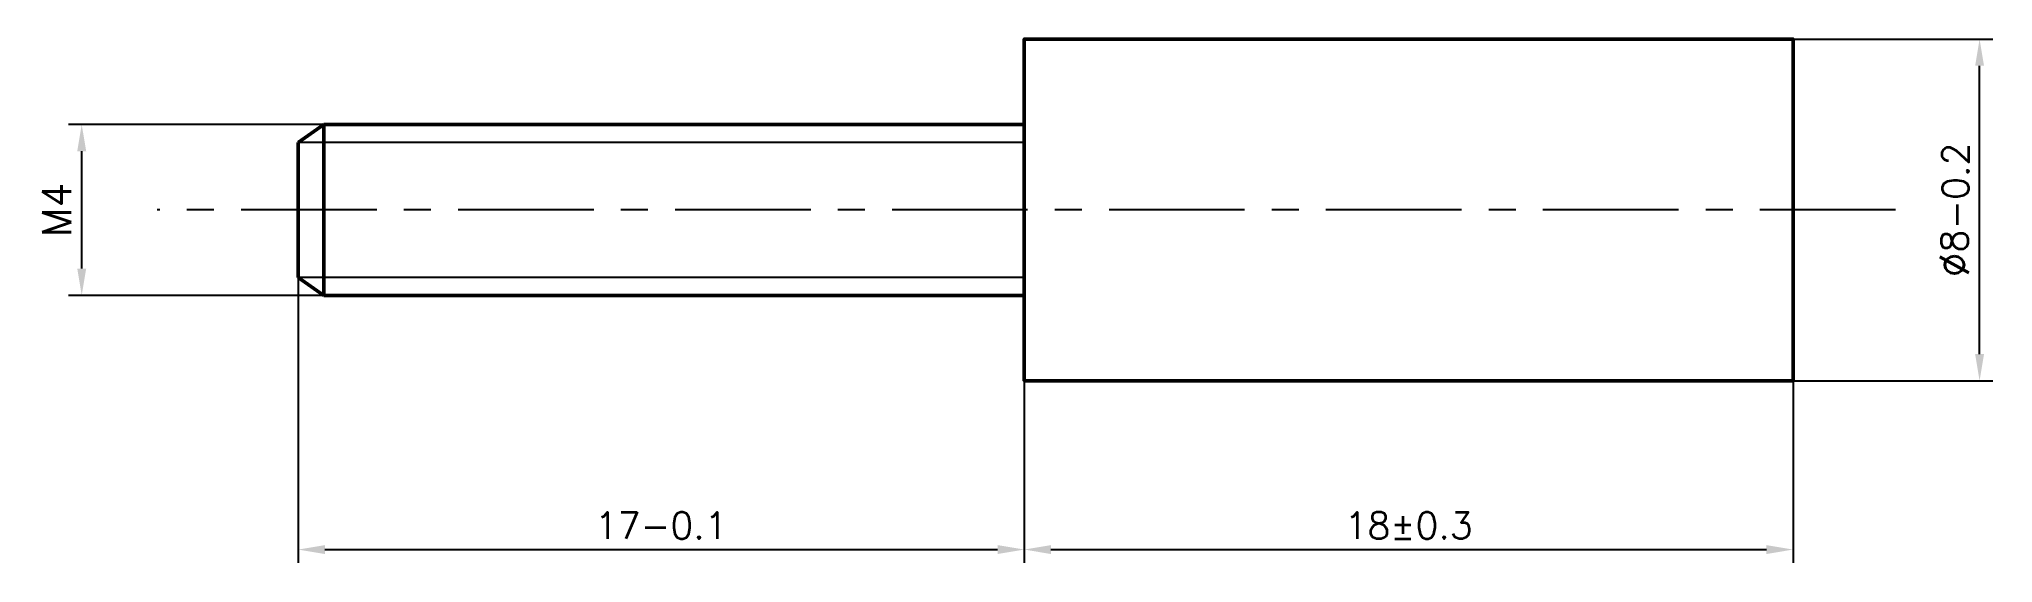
# Model space of a CAD drawing. Header units: millimetres. Extents: x 149 to 194.8, y 215.8 to 228.
import ezdxf

# ---------------------------------------------------------------- set-up
doc = ezdxf.new("R2010")
doc.units = ezdxf.units.MM
doc.header["$LTSCALE"] = 0.5
doc.header["$PDMODE"] = 33
doc.header["$PDSIZE"] = 1
doc.linetypes.add('CENTER', pattern=[50.8, 31.75, -6.35, 6.35, -6.35])
doc.layers.add('BOL', color=7, linetype='Continuous', lineweight=50)
for name, color, linetype in [('CEN', 1, 'CENTER'), ('DIM', 5, 'Continuous'), ('THIN', 8, 'Continuous')]:
    doc.layers.add(name, color=color, linetype=linetype)
doc.styles.add('DIM', font='simplex.shx')
doc.dimstyles.new('ISO', dxfattribs={"dimscale": 0, "dimtxt": 2.5, "dimasz": 2.5, "dimexe": 1.25, "dimexo": 0, "dimgap": 1, "dimtad": 1, "dimtoh": 1, "dimtxsty": 'DIM', "dimcen": 2.5, "dimadec": 0, "dimazin": 0, "dimtfac": 1, "dimtmove": 0, "dimatfit": 3, "dimfxl": 1, "dimtolj": 1, "dimarcsym": 0})

# ---------------------------------------------------------------- blocks, each defined once
blk = doc.blocks.new('*D14')
at = {"layer": 'Defpoints', "color": 0, "transparency": 16777216}
for p in [(190.113, 228.033), (194.479, 228.033), (190.113, 220.033)]:
    blk.add_point(p, dxfattribs=at)
at = {"layer": 'DIM', "color": 0, "lineweight": -2, "transparency": 16777216}
for p, q in [((190.113, 228.033), (194.791, 228.033)), ((194.479, 220.658), (194.479, 227.408)), ((190.113, 220.033), (194.791, 220.033))]:
    blk.add_line(p, q, dxfattribs=at)
at = {"layer": 'DIM', "color": 0, "transparency": 16777216}
for points in [[(194.375, 227.408), (194.583, 227.408), (194.479, 228.033)], [(194.375, 220.658), (194.583, 220.658), (194.479, 220.033)]]:
    blk.add_solid(points, dxfattribs=at)
at = {"layer": 'DIM', "color": 0, "transparency": 16777216, "insert": (193.89, 224.033), "char_height": 0.625, "attachment_point": 5, "rotation": 90, "style": 'DIM'}
blk.add_mtext('\\A1;{\\H1.08333x;Ø}8{\\A0;-0.2}', dxfattribs=at)
blk = doc.blocks.new('*D15')
at = {"layer": 'Defpoints', "color": 0, "transparency": 16777216}
for p in [(172.113, 220.033), (190.113, 220.033), (190.113, 216.082)]:
    blk.add_point(p, dxfattribs=at)
at = {"layer": 'DIM', "color": 0, "lineweight": -2, "transparency": 16777216}
for p, q in [((172.113, 220.033), (172.113, 215.769)), ((190.113, 220.033), (190.113, 215.769)), ((172.738, 216.082), (189.488, 216.082))]:
    blk.add_line(p, q, dxfattribs=at)
at = {"layer": 'DIM', "color": 0, "transparency": 16777216}
for points in [[(172.738, 216.186), (172.738, 215.977), (172.113, 216.082)], [(189.488, 216.186), (189.488, 215.977), (190.113, 216.082)]]:
    blk.add_solid(points, dxfattribs=at)
at = {"layer": 'DIM', "color": 0, "transparency": 16777216, "insert": (181.113, 216.644), "char_height": 0.625, "attachment_point": 5, "style": 'DIM'}
blk.add_mtext('\\A1;18{\\A0;%%P0.3}', dxfattribs=at)
blk = doc.blocks.new('*D16')
at = {"layer": 'Defpoints', "color": 0, "transparency": 16777216}
for p in [(155.113, 222.593), (172.113, 222.033), (172.113, 216.082)]:
    blk.add_point(p, dxfattribs=at)
at = {"layer": 'DIM', "color": 0, "lineweight": -2, "transparency": 16777216}
for p, q in [((155.113, 222.593), (155.113, 215.769)), ((172.113, 222.033), (172.113, 215.769)), ((155.738, 216.082), (171.488, 216.082))]:
    blk.add_line(p, q, dxfattribs=at)
at = {"layer": 'DIM', "color": 0, "transparency": 16777216}
for points in [[(155.738, 216.186), (155.738, 215.977), (155.113, 216.082)], [(171.488, 216.186), (171.488, 215.977), (172.113, 216.082)]]:
    blk.add_solid(points, dxfattribs=at)
at = {"layer": 'DIM', "color": 0, "transparency": 16777216, "insert": (163.613, 216.644), "char_height": 0.625, "attachment_point": 5, "style": 'DIM'}
blk.add_mtext('\\A1;17-0.1', dxfattribs=at)
blk = doc.blocks.new('*D17')
at = {"layer": 'Defpoints', "color": 0, "transparency": 16777216}
for p in [(150.045, 226.033), (155.913, 226.033), (155.913, 222.033)]:
    blk.add_point(p, dxfattribs=at)
at = {"layer": 'DIM', "color": 0, "lineweight": -2, "transparency": 16777216}
for p, q in [((155.913, 226.033), (149.733, 226.033)), ((150.045, 222.658), (150.045, 225.408)), ((155.913, 222.033), (149.733, 222.033))]:
    blk.add_line(p, q, dxfattribs=at)
at = {"layer": 'DIM', "color": 0, "transparency": 16777216}
for points in [[(149.941, 225.408), (150.15, 225.408), (150.045, 226.033)], [(149.941, 222.658), (150.15, 222.658), (150.045, 222.033)]]:
    blk.add_solid(points, dxfattribs=at)
at = {"layer": 'DIM', "color": 0, "transparency": 16777216, "insert": (149.457, 224.033), "char_height": 0.625, "attachment_point": 5, "rotation": 90, "style": 'DIM'}
blk.add_mtext('\\A1;{\\H1.08333x;M4}', dxfattribs=at)

msp = doc.modelspace()

# ---------------------------------------------------------------- linework, layer by layer
at = {"layer": 'BOL'}
for p, q in [((155.713, 226.033), (155.113, 225.613)), ((155.713, 224.033), (155.713, 226.033)), ((155.713, 224.033), (155.713, 222.033)), ((155.713, 222.033), (155.113, 222.453))]:
    msp.add_line(p, q, dxfattribs=at)
msp.add_lwpolyline([(190.113, 220.033), (172.113, 220.033), (172.113, 228.033), (190.113, 228.033)], close=True, dxfattribs=at)
for points in [[(155.713, 226.033), (172.113, 226.033), (172.113, 222.033)], [(155.713, 222.033), (172.113, 222.033), (172.113, 226.033)], [(155.113, 224.033), (155.113, 225.613)], [(155.113, 224.033), (155.113, 222.453)]]:
    msp.add_lwpolyline(points, dxfattribs=at)
at = {"layer": 'CEN', "ltscale": 0.2}
msp.add_line((192.512, 224.033), (151.813, 224.033), dxfattribs=at)
at = {"layer": 'THIN'}
for p, q in [((172.113, 225.613), (155.113, 225.613)), ((172.113, 222.453), (155.113, 222.453))]:
    msp.add_line(p, q, dxfattribs=at)

# ---------------------------------------------------------------- dimensions: what is measured, and where the dimension line sits
at = {"layer": 'DIM'}
for base, p1, p2, text, picture, middle in [((194.479, 228.033), (190.113, 220.033), (190.113, 228.033), '{\\H1.08333x;Ø}<>{\\A0;-0.2}', '*D14', (193.89, 224.033)), ((150.045, 226.033), (155.913, 222.033), (155.913, 226.033), '{\\H1.08333x;M4}', '*D17', (149.457, 224.033))]:
    dim = msp.add_linear_dim(base=base, p1=p1, p2=p2, angle=90, text=text, dimstyle='ISO', override={"dimscale": 0.25}, dxfattribs=at)
    dim.commit()
    dim.dimension.update_dxf_attribs({"geometry": picture, "text_midpoint": middle})
for base, p1, p2, text, picture, middle in [((172.113, 216.082), (155.113, 222.593), (172.113, 222.033), '<>-0.1', '*D16', (163.613, 216.644)), ((190.113, 216.082), (172.113, 220.033), (190.113, 220.033), '<>{\\A0;%%P0.3}', '*D15', (181.113, 216.644))]:
    dim = msp.add_linear_dim(base=base, p1=p1, p2=p2, text=text, dimstyle='ISO', override={"dimscale": 0.25}, dxfattribs=at)
    dim.commit()
    dim.dimension.update_dxf_attribs({"geometry": picture, "text_midpoint": middle})

doc.saveas('drawing.dxf')
